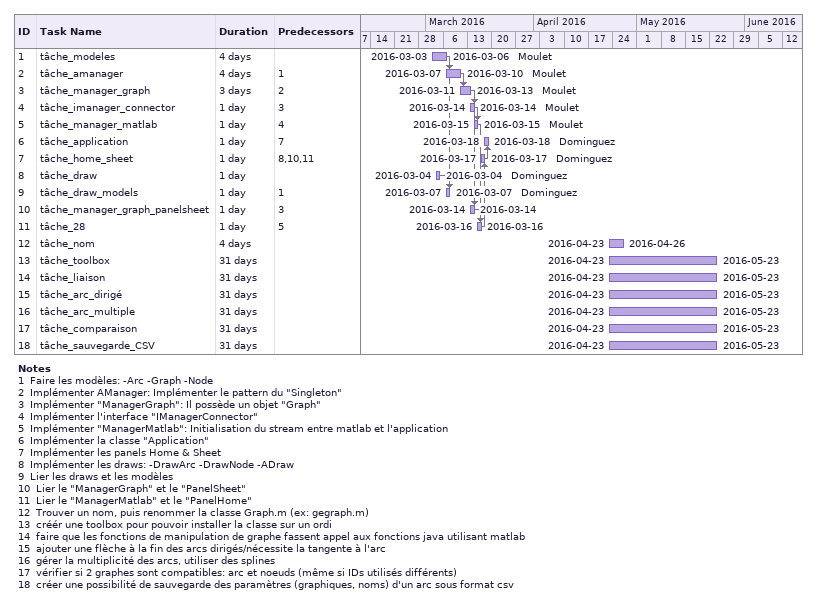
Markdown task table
| ID | Task | Duration | Start | Finish | Predecessors | Resources |
|---|---|---|---|---|---|---|
| 1 | tâche_modeles | 4d | 2016-03-03 | 2016-03-06 |  | Moulet |
| 2 | tâche_amanager | 4d | 2016-03-07 | 2016-03-10 | 1 | Moulet |
| 3 | tâche_manager_graph | 3d | 2016-03-11 | 2016-03-13 | 2 | Moulet |
| 4 | tâche_imanager_connector | 1d | 2016-03-14 | 2016-03-14 | 3 | Moulet |
| 5 | tâche_manager_matlab | 1d | 2016-03-15 | 2016-03-15 | 4 | Moulet |
| 6 | tâche_application | 1d | 2016-03-18 | 2016-03-18 | 7 | Dominguez |
| 7 | tâche_home_sheet | 1d | 2016-03-17 | 2016-03-17 | 8, 10, 11 | Dominguez |
| 8 | tâche_draw | 1d | 2016-03-04 | 2016-03-04 |  | Dominguez |
| 9 | tâche_draw_models | 1d | 2016-03-07 | 2016-03-07 | 1 | Dominguez |
| 10 | tâche_manager_graph_panelsheet | 1d | 2016-03-14 | 2016-03-14 | 3 |  |
| 11 | tâche_28 | 1d | 2016-03-16 | 2016-03-16 | 5 |  |
| 12 | tâche_nom | 4d | 2016-04-23 | 2016-04-26 |  |  |
| 13 | tâche_toolbox | 31d | 2016-04-23 | 2016-05-23 |  |  |
| 14 | tâche_liaison | 31d | 2016-04-23 | 2016-05-23 |  |  |
| 15 | tâche_arc_dirigé | 31d | 2016-04-23 | 2016-05-23 |  |  |
| 16 | tâche_arc_multiple | 31d | 2016-04-23 | 2016-05-23 |  |  |
| 17 | tâche_comparaison | 31d | 2016-04-23 | 2016-05-23 |  |  |
| 18 | tâche_sauvegarde_CSV | 31d | 2016-04-23 | 2016-05-23 |  |  |

Notes
- 1: Faire les modèles: -Arc -Graph -Node
- 2: Implémenter AManager: Implémenter le pattern du "Singleton"
- 3: Implémenter "ManagerGraph": Il possède un objet "Graph"
- 4: Implémenter l'interface "IManagerConnector"
- 5: Implémenter "ManagerMatlab": Initialisation du stream entre matlab et l'application
- 6: Implémenter la classe "Application"
- 7: Implémenter les panels Home & Sheet
- 8: Implémenter les draws: -DrawArc -DrawNode -ADraw
- 9: Lier les draws et les modèles
- 10: Lier le "ManagerGraph" et le "PanelSheet"
- 11: Lier le "ManagerMatlab" et le "PanelHome"
- 12: Trouver un nom, puis renommer la classe Graph.m (ex: gegraph.m)
- 13: créér une toolbox pour pouvoir installer la classe sur un ordi
- 14: faire que les fonctions de manipulation de graphe fassent appel aux fonctions java utilisant matlab
- 15: ajouter une flèche à la fin des arcs dirigés/nécessite la tangente à l'arc
- 16: gérer la multiplicité des arcs, utiliser des splines
- 17: vérifier si 2 graphes sont compatibles: arc et noeuds (même si IDs utilisés différents)
- 18: créer une possibilité de sauvegarde des paramètres (graphiques, noms) d'un arc sous format csv
